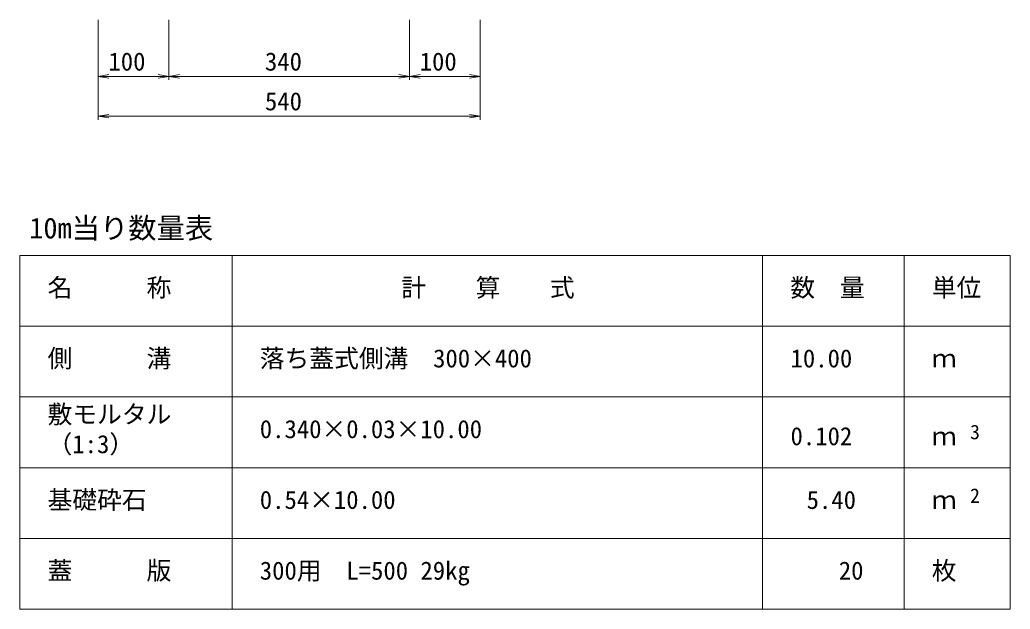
# Model space of a CAD drawing. Units: millimetres on the paper, with parts at other scales. Extents: x 2 to 843, y 0 to 594.
# Drawn here: x 341.1 to 481.1, y 336 to 419.3 of the extents above; entities that cross this region are included whole.
import ezdxf
from ezdxf.enums import TextEntityAlignment as Align

# ---------------------------------------------------------------- set-up
doc = ezdxf.new("R2010")
doc.units = ezdxf.units.MM
for name, color, linetype, lineweight in [('0_2', 7, 'Continuous', 18), ('D-MTR-FRAM（材料表図枠）', 2, 'Continuous', 18), ('D-STR-DIM（寸法）', 7, 'Continuous', 18)]:
    doc.layers.add(name, color=color, linetype=linetype, lineweight=lineweight)
doc.layers.add('D-MTR-TXT(文字列）', color=7, linetype='Continuous')
doc.layers.add('D-MTR（材料表タイトル）', color=7, linetype='Continuous')
doc.styles.add('ＭＳ ゴシック', font='')
doc.styles.get('ＭＳ ゴシック').set_extended_font_data('MS Gothic')

msp = doc.modelspace()

# ---------------------------------------------------------------- linework, layer by layer
at = {"layer": '0_2'}
for p, q in [((352.215, 411.289), (353.715, 411.539)), ((353.715, 411.039), (352.215, 411.289)), ((360.715, 411.539), (362.215, 411.289)), ((362.215, 411.289), (360.715, 411.039)), ((362.215, 411.289), (363.715, 411.539)), ((363.715, 411.039), (362.215, 411.289)), ((394.715, 411.539), (396.215, 411.289)), ((396.215, 411.289), (394.715, 411.039)), ((396.215, 411.289), (397.715, 411.539)), ((397.715, 411.039), (396.215, 411.289)), ((404.715, 411.539), (406.215, 411.289)), ((406.215, 411.289), (404.715, 411.039)), ((352.215, 405.667), (353.715, 405.917)), ((353.715, 405.417), (352.215, 405.667)), ((404.715, 405.917), (406.215, 405.667)), ((406.215, 405.667), (404.715, 405.417))]:
    msp.add_line(p, q, dxfattribs=at)
at = {"layer": '0_2', "color": 9}
for p, q in [((352.215, 411.289), (352.415, 411.289)), ((362.215, 411.289), (362.015, 411.289)), ((362.215, 411.289), (362.415, 411.289)), ((396.215, 411.289), (396.015, 411.289)), ((396.215, 411.289), (396.415, 411.289)), ((406.215, 411.289), (406.015, 411.289)), ((352.215, 405.667), (352.415, 405.667)), ((406.215, 405.667), (406.015, 405.667))]:
    msp.add_line(p, q, dxfattribs=at)
at = {"layer": 'D-MTR-FRAM（材料表図枠）'}
for p, q in [((341.144, 385.976), (481.144, 385.976)), ((341.144, 335.976), (341.144, 385.976)), ((371.144, 335.976), (371.144, 385.976)), ((446.144, 335.976), (446.144, 385.976)), ((466.144, 353.976), (466.144, 385.976)), ((466.144, 335.976), (466.144, 385.976)), ((481.144, 335.976), (481.144, 385.976)), ((341.144, 375.976), (481.144, 375.976)), ((341.144, 365.976), (481.144, 365.976)), ((341.144, 355.976), (481.144, 355.976)), ((341.144, 345.976), (481.144, 345.976)), ((341.144, 335.976), (481.144, 335.976))]:
    msp.add_line(p, q, dxfattribs=at)
at = {"layer": 'D-STR-DIM（寸法）'}
for p, q in [((352.215, 419.289), (352.215, 405.167)), ((352.215, 419.289), (352.215, 410.789)), ((362.215, 419.289), (362.215, 410.789)), ((362.215, 419.289), (362.215, 410.789)), ((396.215, 419.289), (396.215, 410.789)), ((396.215, 419.289), (396.215, 410.789)), ((406.215, 419.289), (406.215, 405.167)), ((406.215, 419.289), (406.215, 410.789)), ((352.415, 411.289), (362.015, 411.289)), ((362.415, 411.289), (396.015, 411.289)), ((396.415, 411.289), (406.015, 411.289)), ((352.415, 405.667), (406.015, 405.667))]:
    msp.add_line(p, q, dxfattribs=at)

# ---------------------------------------------------------------- texts
at = {"layer": 'D-MTR-TXT(文字列）', "style": 'ＭＳ ゴシック'}
for s, height, p in [('名\u3000\u3000\u3000称', 2.566, (345.067, 379.38)), ('計\u3000\u3000算\u3000\u3000式', 2.566, (395.075, 379.38)), ('数\u3000量', 2.566, (450.067, 379.38)), ('単位', 2.566, (470.067, 379.38)), ('側\u3000\u3000\u3000溝', 2.566, (345.067, 369.38)), ('落ち蓋式側溝\u3000300×400', 2.566, (375.067, 369.38)), ('10.00', 2.566, (450.094, 369.38)), ('ｍ', 2.566, (470.067, 369.38)), ('敷モルタル', 2.566, (345.067, 361.48)), ('0.340×0.03×10.00', 2.566, (375.067, 359.38)), ('0.102', 2.566, (450.094, 358.38)), ('3', 2.053, (475.469, 359.384)), ('（1:3）', 2.566, (345.067, 357.258)), ('ｍ', 2.566, (470.067, 358.38)), ('基礎砕石', 2.566, (345.067, 349.38)), ('2', 2.053, (475.469, 350.384)), ('0.54×10.00', 2.566, (375.067, 349.38)), ('5.40', 2.566, (452.368, 349.38)), ('ｍ', 2.566, (470.067, 349.38)), ('蓋\u3000\u3000\u3000版', 2.566, (345.067, 339.38)), ('枚', 2.566, (470.067, 339.38)), ('300用\u3000L=500 29kg', 2.566, (375.067, 339.38)), ('20', 2.566, (456.916, 339.38))]:
    msp.add_text(s, height=height, dxfattribs=at).set_placement(p, align=Align.BOTTOM_LEFT)
at = {"layer": 'D-MTR（材料表タイトル）', "style": 'ＭＳ ゴシック'}
msp.add_text('10m当り数量表', height=2.933, dxfattribs=at).set_placement((342.486, 387.502), align=Align.BOTTOM_LEFT)
at = {"layer": 'D-STR-DIM（寸法）', "style": 'ＭＳ ゴシック'}
for s, p in [('100', (353.671, 411.339)), ('340', (375.795, 411.339)), ('100', (397.671, 411.339)), ('540', (375.795, 405.717))]:
    msp.add_text(s, height=2.566, dxfattribs=at).set_placement(p, align=Align.BOTTOM_LEFT)

doc.saveas('drawing.dxf')
